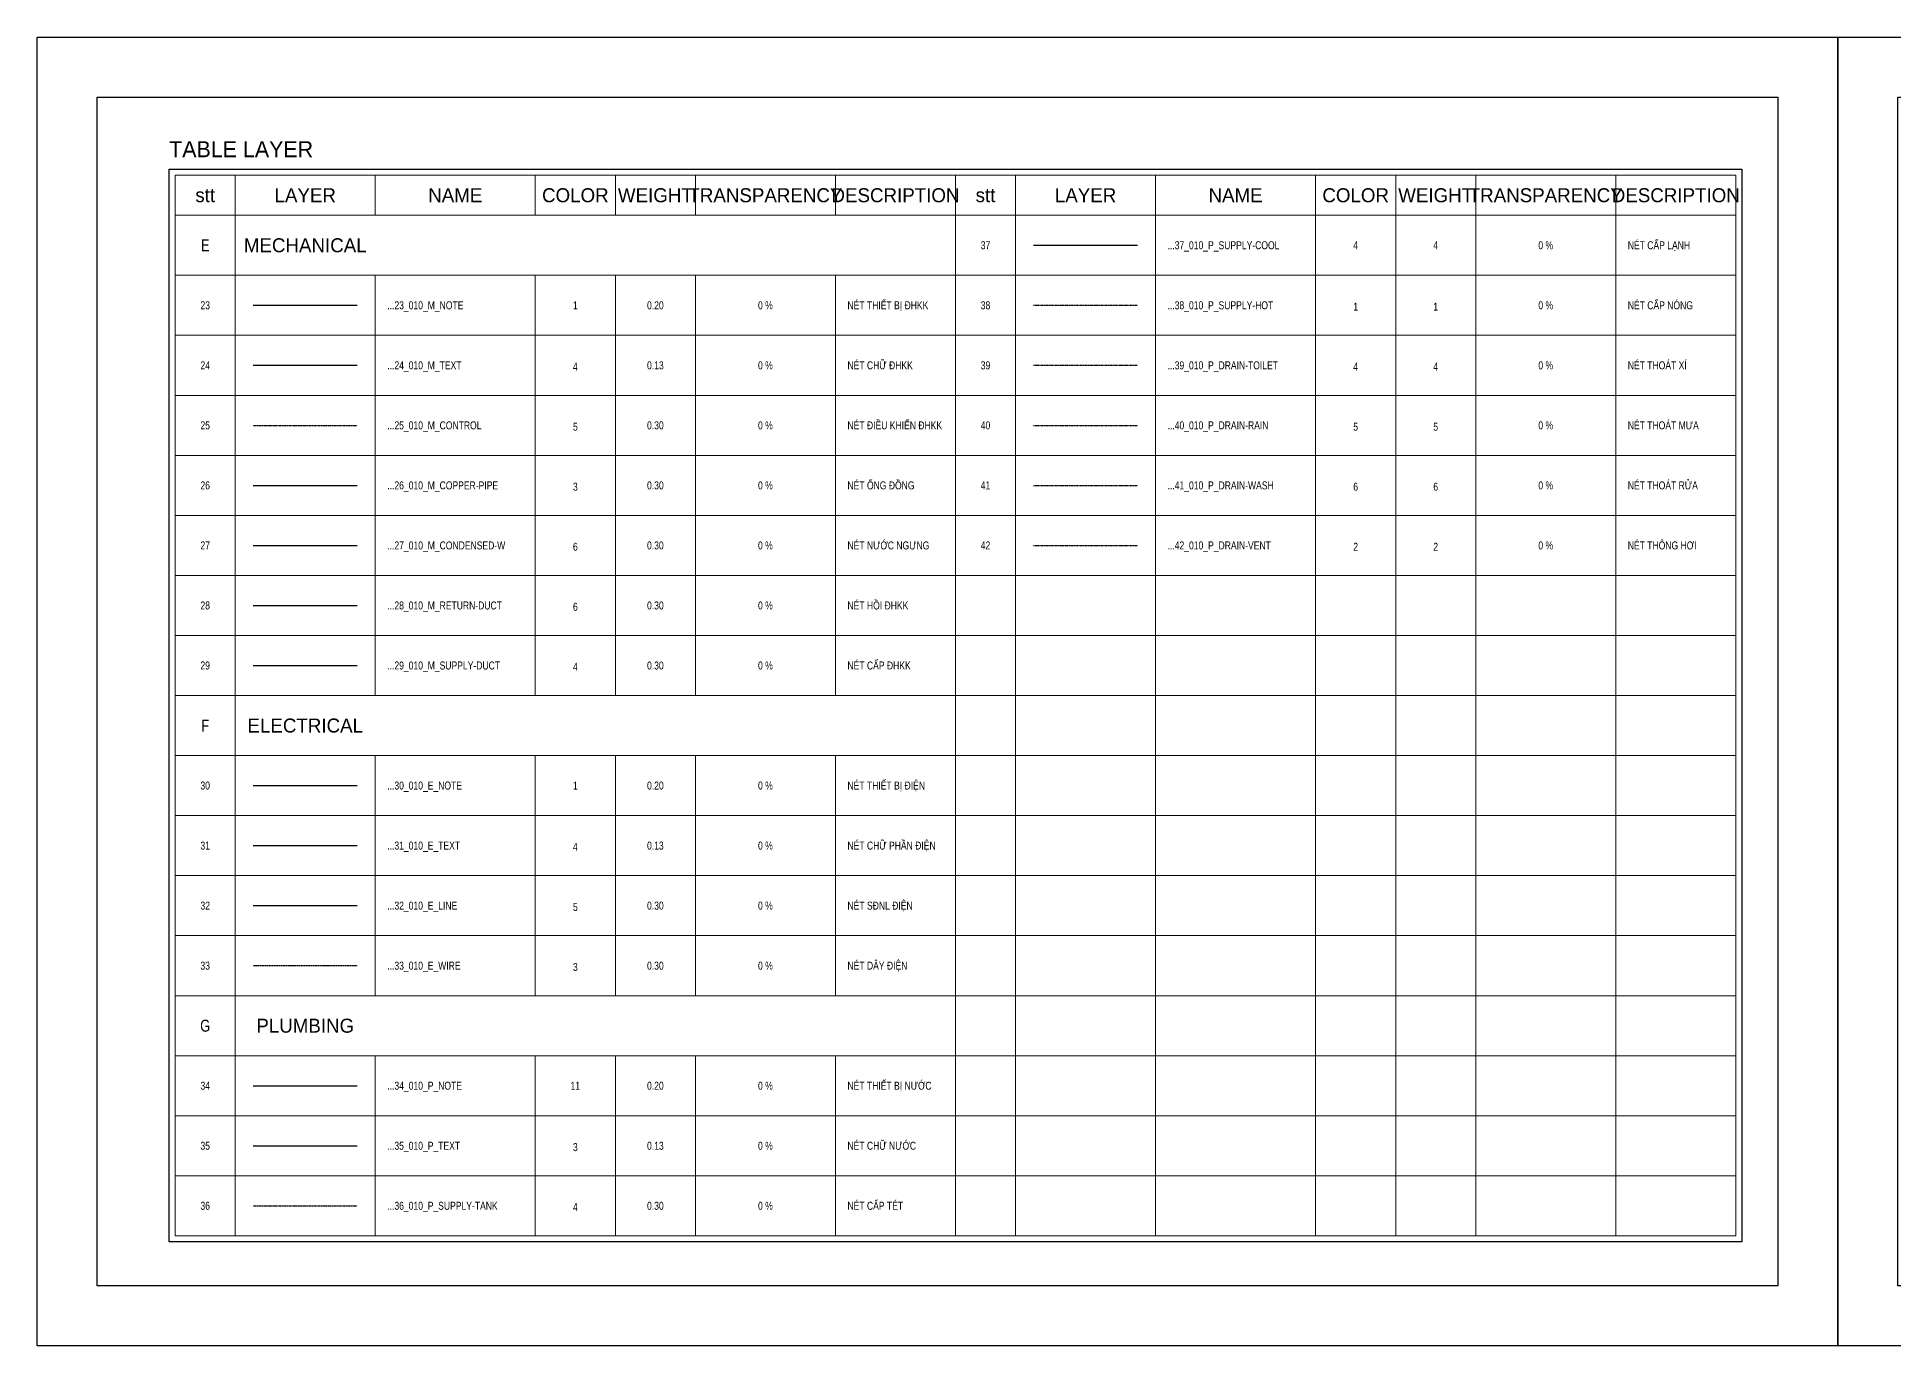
# Model space of a CAD drawing. Header units: millimetres. Extents: x 21129 to 2803301, y -510327 to 166837.
# Drawn here: x 308892 to 355292, y -32363 to 337 of the extents above; entities that cross this region are included whole.
import ezdxf
from ezdxf.enums import TextEntityAlignment as Align

# ---------------------------------------------------------------- set-up
doc = ezdxf.new("R2010")
doc.units = ezdxf.units.MM
doc.linetypes.add('DASHDOT', pattern=[1, 0.5, -0.25, 0, -0.25])
doc.linetypes.add('HIDDEN', pattern=[0.375, 0.25, -0.125])
for name, color, linetype in [('....01_TNT_A_DRAWING', 7, 'Continuous'), ('....20_TNT_N_TEXT', 9, 'Continuous'), ('....24_TNT_N_ANNOTATE', 14, 'Continuous'), ('....25_TNT_M_NOTE', 1, 'Continuous'), ('....26_TNT_M_TEXT', 4, 'Continuous'), ('....27_TNT_M_CONTROL', 5, 'HIDDEN'), ('....28_TNT_M_COPPER-PIPE', 3, 'Continuous'), ('....29_TNT_M_CONDENSED-W', 6, 'Continuous'), ('....30_TNT_M_RETURN-DUCT', 6, 'Continuous'), ('....31_TNT_M_SUPPLY-DUCT', 4, 'Continuous'), ('....32_TNT_E_NOTE', 1, 'Continuous'), ('....33_TNT_E_TEXT', 2, 'Continuous'), ('....34_TNT_E_LINE', 4, 'Continuous'), ('....35_TNT_E_WIRE', 6, 'DASHDOT'), ('....36_TNT_P_NOTE', 11, 'Continuous'), ('....37_TNT_P_TEXT', 3, 'Continuous'), ('....38_TNT_P_SUPPLY-TANK', 4, 'HIDDEN'), ('....39_TNT_P_SUPPLY-COOL', 4, 'Continuous'), ('....40_TNT_P_SUPPLY-HOT', 1, 'HIDDEN'), ('....41_TNT_P_DRAIN-TOILET', 4, 'HIDDEN'), ('....42_TNT_P_DRAIN-RAIN', 5, 'HIDDEN'), ('....43_TNT_P_DRAIN-WASH', 6, 'HIDDEN'), ('....44_TNT_P_DRAIN-VENT', 2, 'HIDDEN')]:
    doc.layers.add(name, color=color, linetype=linetype)
doc.layers.add('....03_TNT_A_THIN', color=251, linetype='Continuous', lineweight=13, transparency=0.5)
doc.styles.add('.TNT_A_TXT_1_MAIN', font='')
doc.styles.add('.TNT_A_TXT_2_SUB', font='UNI Alter Gothic (H).ttf')
doc.styles.add('.TNT_A_TXT_3_NOTE', font='uromans.shx', dxfattribs={"width": 0.8})
doc.styles.get('.TNT_A_TXT_1_MAIN').set_extended_font_data('UNI HelvetIns (H)')

# ---------------------------------------------------------------- blocks, each defined once
blk = doc.blocks.new('.TNT_KHUNG LAYOUT_2')
at = {"color": 250}
blk.add_lwpolyline([(0, 327), (450, 327), (450, 0), (0, 0)], close=True, dxfattribs=at)
at = {"color": 14}
blk.add_lwpolyline([(15, 312), (435, 312), (435, 15), (15, 15)], close=True, dxfattribs=at)

msp = doc.modelspace()

# ---------------------------------------------------------------- linework, layer by layer
at = {"layer": '....03_TNT_A_THIN'}
for p, q in [((313842.4, -3112.9), (313842.4, -29612.9)), ((317342.4, -3112.9), (317342.4, -4112.9)), ((321342.4, -3112.9), (321342.4, -4112.9)), ((323342.4, -3112.9), (323342.4, -4112.9)), ((325342.4, -3112.9), (325342.4, -4112.9)), ((328842.4, -3112.9), (328842.4, -4112.9)), ((331842.4, -3112.9), (331842.4, -29612.9)), ((333342.4, -3112.9), (333342.4, -29612.9)), ((336842.4, -3112.9), (336842.4, -4112.9)), ((340842.4, -3112.9), (340842.4, -4112.9)), ((342842.4, -3112.9), (342842.4, -4112.9)), ((344842.4, -3112.9), (344842.4, -4112.9)), ((348342.4, -3112.9), (348342.4, -4112.9)), ((312342.4, -4112.9), (351342.4, -4112.9)), ((336842.4, -4112.9), (336842.4, -29612.9)), ((340842.4, -4112.9), (340842.4, -29612.9)), ((342842.4, -4112.9), (342842.4, -29612.9)), ((344842.4, -4112.9), (344842.4, -29612.9)), ((348342.4, -4112.9), (348342.4, -29612.9)), ((312342.4, -5612.9), (351342.4, -5612.9)), ((317342.4, -5612.9), (317342.4, -16112.9)), ((321342.4, -5612.9), (321342.4, -16112.9)), ((323342.4, -5612.9), (323342.4, -16112.9)), ((325342.4, -5612.9), (325342.4, -16112.9)), ((328842.4, -5612.9), (328842.4, -16112.9)), ((312342.4, -7112.9), (351342.4, -7112.9)), ((312342.4, -8612.9), (351342.4, -8612.9)), ((312342.4, -10112.9), (351342.4, -10112.9)), ((312342.4, -11612.9), (351342.4, -11612.9)), ((312342.4, -13112.9), (351342.4, -13112.9)), ((312342.4, -14612.9), (351342.4, -14612.9)), ((312342.4, -16112.9), (351342.4, -16112.9)), ((312342.4, -17612.9), (351342.4, -17612.9)), ((317342.4, -17612.9), (317342.4, -23612.9)), ((321342.4, -17612.9), (321342.4, -23612.9)), ((323342.4, -17612.9), (323342.4, -23612.9)), ((325342.4, -17612.9), (325342.4, -23612.9)), ((328842.4, -17612.9), (328842.4, -23612.9)), ((312342.4, -19112.9), (351342.4, -19112.9)), ((312342.4, -20612.9), (351342.4, -20612.9)), ((312342.4, -22112.9), (351342.4, -22112.9)), ((312342.4, -23612.9), (351342.4, -23612.9)), ((312342.4, -25112.9), (351342.4, -25112.9)), ((317342.4, -25112.9), (317342.4, -29612.9)), ((321342.4, -25112.9), (321342.4, -29612.9)), ((323342.4, -25112.9), (323342.4, -29612.9)), ((325342.4, -25112.9), (325342.4, -29612.9)), ((328842.4, -25112.9), (328842.4, -29612.9)), ((312342.4, -26612.9), (351342.4, -26612.9)), ((312342.4, -28112.9), (351342.4, -28112.9))]:
    msp.add_line(p, q, dxfattribs=at)
msp.add_lwpolyline([(351342.4, -29612.9), (312342.4, -29612.9), (312342.4, -3112.9), (351342.4, -3112.9)], close=True, dxfattribs=at)
at = {"layer": '....24_TNT_N_ANNOTATE'}
msp.add_lwpolyline([(312192.4, -2962.9), (351492.4, -2962.9), (351492.4, -29762.9), (312192.4, -29762.9)], close=True, dxfattribs=at)
at = {"layer": '....25_TNT_M_NOTE'}
msp.add_line((314292.4, -6362.9), (316892.4, -6362.9), dxfattribs=at)
at = {"layer": '....26_TNT_M_TEXT'}
msp.add_line((314292.4, -7862.9), (316892.4, -7862.9), dxfattribs=at)
at = {"layer": '....27_TNT_M_CONTROL'}
msp.add_line((314292.4, -9362.9), (316892.4, -9362.9), dxfattribs=at)
at = {"layer": '....28_TNT_M_COPPER-PIPE'}
msp.add_line((314292.4, -10862.9), (316892.4, -10862.9), dxfattribs=at)
at = {"layer": '....29_TNT_M_CONDENSED-W'}
msp.add_line((314292.4, -12362.9), (316892.4, -12362.9), dxfattribs=at)
at = {"layer": '....30_TNT_M_RETURN-DUCT'}
msp.add_line((314292.4, -13862.9), (316892.4, -13862.9), dxfattribs=at)
at = {"layer": '....31_TNT_M_SUPPLY-DUCT'}
msp.add_line((314292.4, -15362.9), (316892.4, -15362.9), dxfattribs=at)
at = {"layer": '....32_TNT_E_NOTE'}
msp.add_line((314292.4, -18362.9), (316892.4, -18362.9), dxfattribs=at)
at = {"layer": '....33_TNT_E_TEXT'}
msp.add_line((314292.4, -19862.9), (316892.4, -19862.9), dxfattribs=at)
at = {"layer": '....34_TNT_E_LINE'}
msp.add_line((314292.4, -21362.9), (316892.4, -21362.9), dxfattribs=at)
at = {"layer": '....35_TNT_E_WIRE'}
msp.add_line((314292.4, -22862.9), (316892.4, -22862.9), dxfattribs=at)
at = {"layer": '....36_TNT_P_NOTE'}
msp.add_line((314292.4, -25862.9), (316892.4, -25862.9), dxfattribs=at)
at = {"layer": '....37_TNT_P_TEXT'}
msp.add_line((314292.4, -27362.9), (316892.4, -27362.9), dxfattribs=at)
at = {"layer": '....38_TNT_P_SUPPLY-TANK'}
msp.add_line((314292.4, -28862.9), (316892.4, -28862.9), dxfattribs=at)
at = {"layer": '....39_TNT_P_SUPPLY-COOL'}
msp.add_line((333792.4, -4862.9), (336392.4, -4862.9), dxfattribs=at)
at = {"layer": '....40_TNT_P_SUPPLY-HOT'}
msp.add_line((333792.4, -6362.9), (336392.4, -6362.9), dxfattribs=at)
at = {"layer": '....41_TNT_P_DRAIN-TOILET'}
msp.add_line((333792.4, -7862.9), (336392.4, -7862.9), dxfattribs=at)
at = {"layer": '....42_TNT_P_DRAIN-RAIN'}
msp.add_line((333792.4, -9362.9), (336392.4, -9362.9), dxfattribs=at)
at = {"layer": '....43_TNT_P_DRAIN-WASH'}
msp.add_line((333792.4, -10862.9), (336392.4, -10862.9), dxfattribs=at)
at = {"layer": '....44_TNT_P_DRAIN-VENT'}
msp.add_line((333792.4, -12362.9), (336392.4, -12362.9), dxfattribs=at)

# ---------------------------------------------------------------- block references
at = {"layer": '....01_TNT_A_DRAWING', "xscale": 100, "yscale": 100, "zscale": 100}
for p in [(308892.4, -32362.9), (353892.4, -32362.9)]:
    msp.add_blockref('.TNT_KHUNG LAYOUT_2', p, dxfattribs=at)

# ---------------------------------------------------------------- texts
at = {"layer": '....20_TNT_N_TEXT', "style": '.TNT_A_TXT_1_MAIN'}
msp.add_text('TABLE LAYER', height=400, dxfattribs=at).set_placement((312192.4, -2662.9))
at = {"layer": '....20_TNT_N_TEXT', "style": '.TNT_A_TXT_2_SUB'}
for s, p in [('stt', (313092.4, -3612.9)), ('LAYER', (315592.4, -3612.9)), ('NAME', (319342.4, -3612.9)), ('COLOR', (322342.4, -3612.9)), ('WEIGHT', (324342.4, -3612.9)), ('TRANSPARENCY', (327092.4, -3612.9)), ('DESCRIPTION', (330342.4, -3612.9)), ('stt', (332592.4, -3612.9)), ('LAYER', (335092.4, -3612.9)), ('NAME', (338842.4, -3612.9)), ('COLOR', (341842.4, -3612.9)), ('WEIGHT', (343842.4, -3612.9)), ('TRANSPARENCY', (346592.4, -3612.9)), ('DESCRIPTION', (349842.4, -3612.9)), ('MECHANICAL', (315592.4, -4862.9)), ('ELECTRICAL', (315592.4, -16862.9)), ('PLUMBING', (315592.4, -24362.9))]:
    msp.add_text(s, height=350, dxfattribs=at).set_placement(p, align=Align.MIDDLE)
at = {"layer": '....20_TNT_N_TEXT', "style": '.TNT_A_TXT_3_NOTE', "width": 0.8}
for s, p in [('E', (313092.4, -4862.9)), ('F', (313092.4, -16862.9)), ('G', (313092.4, -24362.9))]:
    msp.add_text(s, height=300, dxfattribs=at).set_placement(p, align=Align.MIDDLE)
for s, p in [('37', (332592.4, -4962.9)), ('4', (341842.4, -4962.9)), ('4', (343842.4, -4962.9)), ('0 %%%', (346592.4, -4962.9)), ('23', (313092.4, -6462.9)), ('1', (322342.4, -6462.9)), ('0.20', (324342.4, -6462.9)), ('0 %%%', (327092.4, -6462.9)), ('38', (332592.4, -6462.9)), ('1', (341842.4, -6496.2)), ('1', (343842.4, -6496.2)), ('0 %%%', (346592.4, -6462.9)), ('24', (313092.4, -7962.9)), ('4', (322342.4, -7996.2)), ('0.13', (324342.4, -7962.9)), ('0 %%%', (327092.4, -7962.9)), ('39', (332592.4, -7962.9)), ('4', (341842.4, -7996.2)), ('4', (343842.4, -7996.2)), ('0 %%%', (346592.4, -7962.9)), ('25', (313092.4, -9462.9)), ('0.30', (324342.4, -9462.9)), ('0 %%%', (327092.4, -9462.9)), ('40', (332592.4, -9462.9)), ('0 %%%', (346592.4, -9462.9)), ('5', (322342.4, -9496.2)), ('5', (341842.4, -9496.2)), ('5', (343842.4, -9496.2)), ('26', (313092.4, -10962.9)), ('3', (322342.4, -10996.2)), ('0.30', (324342.4, -10962.9)), ('0 %%%', (327092.4, -10962.9)), ('41', (332592.4, -10962.9)), ('6', (341842.4, -10996.2)), ('6', (343842.4, -10996.2)), ('0 %%%', (346592.4, -10962.9)), ('27', (313092.4, -12462.9)), ('6', (322342.4, -12496.2)), ('0.30', (324342.4, -12462.9)), ('0 %%%', (327092.4, -12462.9)), ('42', (332592.4, -12462.9)), ('2', (341842.4, -12496.2)), ('2', (343842.4, -12496.2)), ('0 %%%', (346592.4, -12462.9)), ('28', (313092.4, -13962.9)), ('6', (322342.4, -13996.2)), ('0.30', (324342.4, -13962.9)), ('0 %%%', (327092.4, -13962.9)), ('29', (313092.4, -15462.9)), ('4', (322342.4, -15496.2)), ('0.30', (324342.4, -15462.9)), ('0 %%%', (327092.4, -15462.9)), ('30', (313092.4, -18462.9)), ('1', (322342.4, -18462.9)), ('0.20', (324342.4, -18462.9)), ('0 %%%', (327092.4, -18462.9)), ('31', (313092.4, -19962.9)), ('4', (322342.4, -19996.2)), ('0.13', (324342.4, -19962.9)), ('0 %%%', (327092.4, -19962.9)), ('32', (313092.4, -21462.9)), ('5', (322342.4, -21496.2)), ('0.30', (324342.4, -21462.9)), ('0 %%%', (327092.4, -21462.9)), ('33', (313092.4, -22962.9)), ('3', (322342.4, -22996.2)), ('0.30', (324342.4, -22962.9)), ('0 %%%', (327092.4, -22962.9)), ('34', (313092.4, -25962.9)), ('11', (322342.4, -25962.9)), ('0.20', (324342.4, -25962.9)), ('0 %%%', (327092.4, -25962.9)), ('35', (313092.4, -27462.9)), ('3', (322342.4, -27496.2)), ('0.13', (324342.4, -27462.9)), ('0 %%%', (327092.4, -27462.9)), ('36', (313092.4, -28962.9)), ('0.30', (324342.4, -28962.9)), ('0 %%%', (327092.4, -28962.9)), ('4', (322342.4, -28996.2))]:
    msp.add_text(s, height=200, dxfattribs=at).set_placement(p, align=Align.CENTER)
for s, p in [('...37_010_P_SUPPLY-COOL', (337142.4, -4962.9)), ('NÉT CẤP LẠNH', (348642.4, -4962.9)), ('...23_010_M_NOTE', (317642.4, -6462.9)), ('NÉT THIẾT BỊ ĐHKK', (329142.4, -6462.9)), ('...38_010_P_SUPPLY-HOT', (337142.4, -6462.9)), ('NÉT CẤP NÓNG', (348642.4, -6462.9)), ('...24_010_M_TEXT', (317642.4, -7962.9)), ('NÉT CHỮ ĐHKK', (329142.4, -7962.9)), ('...39_010_P_DRAIN-TOILET', (337142.4, -7962.9)), ('NÉT THOÁT XÍ', (348642.4, -7962.9)), ('...25_010_M_CONTROL', (317642.4, -9462.9)), ('NÉT ĐIỀU KHIỂN ĐHKK', (329142.4, -9462.9)), ('...40_010_P_DRAIN-RAIN', (337142.4, -9462.9)), ('NÉT THOÁT MƯA', (348642.4, -9462.9)), ('...26_010_M_COPPER-PIPE', (317642.4, -10962.9)), ('NÉT ỐNG ĐỒNG', (329142.4, -10962.9)), ('...41_010_P_DRAIN-WASH', (337142.4, -10962.9)), ('NÉT THOÁT RỬA', (348642.4, -10962.9)), ('...27_010_M_CONDENSED-W', (317642.4, -12462.9)), ('NÉT NƯỚC NGƯNG', (329142.4, -12462.9)), ('...42_010_P_DRAIN-VENT', (337142.4, -12462.9)), ('NÉT THÔNG HƠI', (348642.4, -12462.9)), ('...28_010_M_RETURN-DUCT', (317642.4, -13962.9)), ('NÉT HỒI ĐHKK', (329142.4, -13962.9)), ('...29_010_M_SUPPLY-DUCT', (317642.4, -15462.9)), ('NÉT CẤP ĐHKK', (329142.4, -15462.9)), ('...30_010_E_NOTE', (317642.4, -18462.9)), ('NÉT THIẾT BỊ ĐIỆN', (329142.4, -18462.9)), ('...31_010_E_TEXT', (317642.4, -19962.9)), ('NÉT CHỮ PHẦN ĐIỆN', (329142.4, -19962.9)), ('...32_010_E_LINE', (317642.4, -21462.9)), ('NÉT SĐNL ĐIỆN', (329142.4, -21462.9)), ('NÉT DÂY ĐIỆN', (329142.4, -22962.9)), ('...33_010_E_WIRE', (317642.4, -22962.9)), ('...34_010_P_NOTE', (317642.4, -25962.9)), ('NÉT THIẾT BỊ NƯỚC', (329142.4, -25962.9)), ('...35_010_P_TEXT', (317642.4, -27462.9)), ('NÉT CHỮ NƯỚC', (329142.4, -27462.9)), ('...36_010_P_SUPPLY-TANK', (317642.4, -28962.9)), ('NÉT CẤP TÉT', (329142.4, -28962.9))]:
    msp.add_text(s, height=200, dxfattribs=at).set_placement(p)

doc.saveas('drawing.dxf')
